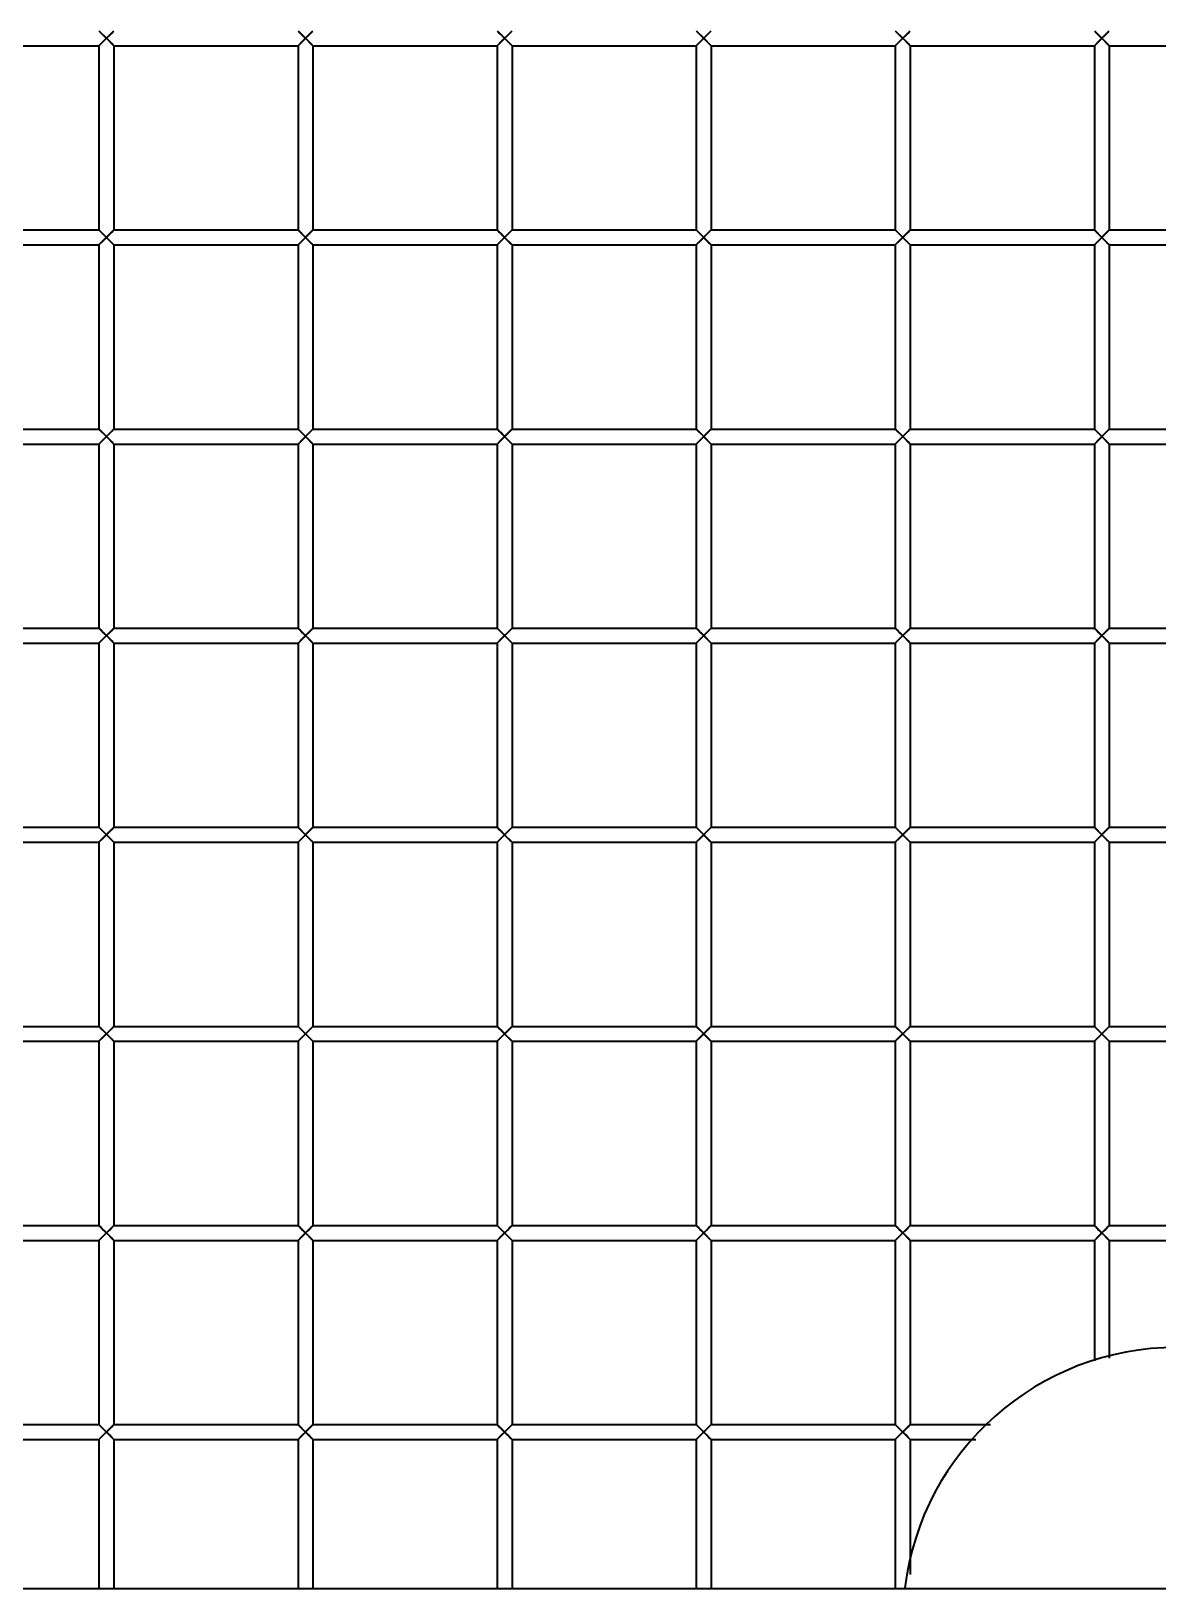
# Model space of a CAD drawing. Header units: millimetres. Extents: x 32496 to 166256, y 3504 to 23939.
# Drawn here: x 44792.5 to 45018.9, y 15459.8 to 15772.8 of the extents above; entities that cross this region are included whole.
import ezdxf

# ---------------------------------------------------------------- set-up
doc = ezdxf.new("R2010")
doc.units = ezdxf.units.MM
doc.layers.get('0').update_dxf_attribs({"lineweight": 35})

msp = doc.modelspace()

# ---------------------------------------------------------------- linework, layer by layer
at = {"linetype": 'Continuous'}
for p, q in [((44806.14, 15772.849), (44807.64, 15771.349)), ((44806.14, 15769.849), (44809.14, 15772.849)), ((44846.14, 15772.849), (44847.64, 15771.349)), ((44846.14, 15769.849), (44849.14, 15772.849)), ((44886.14, 15772.849), (44887.64, 15771.349)), ((44886.14, 15769.849), (44889.14, 15772.849)), ((44926.14, 15772.849), (44927.64, 15771.349)), ((44926.14, 15769.849), (44929.14, 15772.849)), ((44966.14, 15772.849), (44967.64, 15771.349)), ((44966.14, 15769.849), (44969.14, 15772.849)), ((45006.14, 15772.849), (45007.64, 15771.349)), ((45006.14, 15769.849), (45009.14, 15772.849)), ((44769.14, 15769.849), (44806.14, 15769.849)), ((44806.14, 15769.849), (44806.14, 15732.849)), ((44809.14, 15769.849), (44807.64, 15771.349)), ((44809.14, 15769.849), (44809.14, 15732.849)), ((44809.14, 15769.849), (44846.14, 15769.849)), ((44846.14, 15769.849), (44846.14, 15732.849)), ((44849.14, 15769.849), (44847.64, 15771.349)), ((44849.14, 15769.849), (44849.14, 15732.849)), ((44849.14, 15769.849), (44886.14, 15769.849)), ((44886.14, 15769.849), (44886.14, 15732.849)), ((44889.14, 15769.849), (44887.64, 15771.349)), ((44889.14, 15769.849), (44889.14, 15732.849)), ((44889.14, 15769.849), (44926.14, 15769.849)), ((44926.14, 15769.849), (44926.14, 15732.849)), ((44929.14, 15769.849), (44927.64, 15771.349)), ((44929.14, 15769.849), (44929.14, 15732.849)), ((44929.14, 15769.849), (44966.14, 15769.849)), ((44966.14, 15769.849), (44966.14, 15732.849)), ((44969.14, 15769.849), (44967.64, 15771.349)), ((44969.14, 15769.849), (44969.14, 15732.849)), ((44969.14, 15769.849), (45006.14, 15769.849)), ((45006.14, 15769.849), (45006.14, 15732.849)), ((45009.14, 15769.849), (45007.64, 15771.349)), ((45009.14, 15769.849), (45009.14, 15732.849)), ((45009.14, 15769.849), (45046.14, 15769.849)), ((44769.14, 15732.849), (44806.14, 15732.849)), ((44806.14, 15732.849), (44807.64, 15731.349)), ((44806.14, 15729.849), (44809.14, 15732.849)), ((44809.14, 15732.849), (44846.14, 15732.849)), ((44846.14, 15732.849), (44847.64, 15731.349)), ((44846.14, 15729.849), (44849.14, 15732.849)), ((44849.14, 15732.849), (44886.14, 15732.849)), ((44886.14, 15732.849), (44887.64, 15731.349)), ((44886.14, 15729.849), (44889.14, 15732.849)), ((44889.14, 15732.849), (44926.14, 15732.849)), ((44926.14, 15732.849), (44927.64, 15731.349)), ((44926.14, 15729.849), (44929.14, 15732.849)), ((44929.14, 15732.849), (44966.14, 15732.849)), ((44966.14, 15732.849), (44967.64, 15731.349)), ((44966.14, 15729.849), (44969.14, 15732.849)), ((44969.14, 15732.849), (45006.14, 15732.849)), ((45006.14, 15732.849), (45007.64, 15731.349)), ((45006.14, 15729.849), (45009.14, 15732.849)), ((45009.14, 15732.849), (45046.14, 15732.849)), ((44769.14, 15729.849), (44806.14, 15729.849)), ((44806.14, 15729.849), (44806.14, 15692.849)), ((44809.14, 15729.849), (44807.64, 15731.349)), ((44809.14, 15729.849), (44809.14, 15692.849)), ((44809.14, 15729.849), (44846.14, 15729.849)), ((44846.14, 15729.849), (44846.14, 15692.849)), ((44849.14, 15729.849), (44847.64, 15731.349)), ((44849.14, 15729.849), (44849.14, 15692.849)), ((44849.14, 15729.849), (44886.14, 15729.849)), ((44886.14, 15729.849), (44886.14, 15692.849)), ((44889.14, 15729.849), (44887.64, 15731.349)), ((44889.14, 15729.849), (44889.14, 15692.849)), ((44889.14, 15729.849), (44926.14, 15729.849)), ((44926.14, 15729.849), (44926.14, 15692.849)), ((44929.14, 15729.849), (44927.64, 15731.349)), ((44929.14, 15729.849), (44929.14, 15692.849)), ((44929.14, 15729.849), (44966.14, 15729.849)), ((44966.14, 15729.849), (44966.14, 15692.849)), ((44969.14, 15729.849), (44967.64, 15731.349)), ((44969.14, 15729.849), (44969.14, 15692.849)), ((44969.14, 15729.849), (45006.14, 15729.849)), ((45006.14, 15729.849), (45006.14, 15692.849)), ((45009.14, 15729.849), (45007.64, 15731.349)), ((45009.14, 15729.849), (45009.14, 15692.849)), ((45009.14, 15729.849), (45046.14, 15729.849)), ((44769.14, 15692.849), (44806.14, 15692.849)), ((44806.14, 15692.849), (44807.64, 15691.349)), ((44806.14, 15689.849), (44809.14, 15692.849)), ((44809.14, 15689.849), (44807.64, 15691.349)), ((44809.14, 15692.849), (44846.14, 15692.849)), ((44846.14, 15692.849), (44847.64, 15691.349)), ((44846.14, 15689.849), (44849.14, 15692.849)), ((44849.14, 15689.849), (44847.64, 15691.349)), ((44849.14, 15692.849), (44886.14, 15692.849)), ((44886.14, 15692.849), (44887.64, 15691.349)), ((44886.14, 15689.849), (44889.14, 15692.849)), ((44889.14, 15689.849), (44887.64, 15691.349)), ((44889.14, 15692.849), (44926.14, 15692.849)), ((44926.14, 15692.849), (44927.64, 15691.349)), ((44926.14, 15689.849), (44929.14, 15692.849)), ((44929.14, 15689.849), (44927.64, 15691.349)), ((44929.14, 15692.849), (44966.14, 15692.849)), ((44966.14, 15692.849), (44967.64, 15691.349)), ((44966.14, 15689.849), (44969.14, 15692.849)), ((44969.14, 15689.849), (44967.64, 15691.349)), ((44969.14, 15692.849), (45006.14, 15692.849)), ((45006.14, 15692.849), (45007.64, 15691.349)), ((45006.14, 15689.849), (45009.14, 15692.849)), ((45009.14, 15689.849), (45007.64, 15691.349)), ((45009.14, 15692.849), (45046.14, 15692.849)), ((44769.14, 15689.849), (44806.14, 15689.849)), ((44806.14, 15689.849), (44806.14, 15652.849)), ((44809.14, 15689.849), (44809.14, 15652.849)), ((44809.14, 15689.849), (44846.14, 15689.849)), ((44846.14, 15689.849), (44846.14, 15652.849)), ((44849.14, 15689.849), (44849.14, 15652.849)), ((44849.14, 15689.849), (44886.14, 15689.849)), ((44886.14, 15689.849), (44886.14, 15652.849)), ((44889.14, 15689.849), (44889.14, 15652.849)), ((44889.14, 15689.849), (44926.14, 15689.849)), ((44926.14, 15689.849), (44926.14, 15652.849)), ((44929.14, 15689.849), (44929.14, 15652.849)), ((44929.14, 15689.849), (44966.14, 15689.849)), ((44966.14, 15689.849), (44966.14, 15652.849)), ((44969.14, 15689.849), (44969.14, 15652.849)), ((44969.14, 15689.849), (45006.14, 15689.849)), ((45006.14, 15689.849), (45006.14, 15652.849)), ((45009.14, 15689.849), (45009.14, 15652.849)), ((45009.14, 15689.849), (45046.14, 15689.849)), ((44769.14, 15652.849), (44806.14, 15652.849)), ((44806.14, 15652.849), (44807.64, 15651.349)), ((44806.14, 15649.849), (44809.14, 15652.849)), ((44809.14, 15649.849), (44807.64, 15651.349)), ((44809.14, 15652.849), (44846.14, 15652.849)), ((44846.14, 15652.849), (44847.64, 15651.349)), ((44846.14, 15649.849), (44849.14, 15652.849)), ((44849.14, 15649.849), (44847.64, 15651.349)), ((44849.14, 15652.849), (44886.14, 15652.849)), ((44886.14, 15652.849), (44887.64, 15651.349)), ((44886.14, 15649.849), (44889.14, 15652.849)), ((44889.14, 15649.849), (44887.64, 15651.349)), ((44889.14, 15652.849), (44926.14, 15652.849)), ((44926.14, 15652.849), (44927.64, 15651.349)), ((44926.14, 15649.849), (44929.14, 15652.849)), ((44929.14, 15649.849), (44927.64, 15651.349)), ((44929.14, 15652.849), (44966.14, 15652.849)), ((44966.14, 15652.849), (44967.64, 15651.349)), ((44966.14, 15649.849), (44969.14, 15652.849)), ((44969.14, 15649.849), (44967.64, 15651.349)), ((44969.14, 15652.849), (45006.14, 15652.849)), ((45006.14, 15652.849), (45007.64, 15651.349)), ((45006.14, 15649.849), (45009.14, 15652.849)), ((45009.14, 15649.849), (45007.64, 15651.349)), ((45009.14, 15652.849), (45046.14, 15652.849)), ((44769.14, 15649.849), (44806.14, 15649.849)), ((44806.14, 15649.849), (44806.14, 15612.849)), ((44809.14, 15649.849), (44809.14, 15612.849)), ((44809.14, 15649.849), (44846.14, 15649.849)), ((44846.14, 15649.849), (44846.14, 15612.849)), ((44849.14, 15649.849), (44849.14, 15612.849)), ((44849.14, 15649.849), (44886.14, 15649.849)), ((44886.14, 15649.849), (44886.14, 15612.849)), ((44889.14, 15649.849), (44889.14, 15612.849)), ((44889.14, 15649.849), (44926.14, 15649.849)), ((44926.14, 15649.849), (44926.14, 15612.849)), ((44929.14, 15649.849), (44929.14, 15612.849)), ((44929.14, 15649.849), (44966.14, 15649.849)), ((44966.14, 15649.849), (44966.14, 15612.849)), ((44969.14, 15649.849), (44969.14, 15612.849)), ((44969.14, 15649.849), (45006.14, 15649.849)), ((45006.14, 15649.849), (45006.14, 15612.849)), ((45009.14, 15649.849), (45009.14, 15612.849)), ((45009.14, 15649.849), (45046.14, 15649.849)), ((44769.14, 15612.849), (44806.14, 15612.849)), ((44806.14, 15612.849), (44807.64, 15611.349)), ((44806.14, 15609.849), (44809.14, 15612.849)), ((44809.14, 15612.849), (44846.14, 15612.849)), ((44846.14, 15612.849), (44847.64, 15611.349)), ((44846.14, 15609.849), (44849.14, 15612.849)), ((44849.14, 15612.849), (44886.14, 15612.849)), ((44886.14, 15612.849), (44887.64, 15611.349)), ((44886.14, 15609.849), (44889.14, 15612.849)), ((44889.14, 15612.849), (44926.14, 15612.849)), ((44926.14, 15612.849), (44927.64, 15611.349)), ((44926.14, 15609.849), (44929.14, 15612.849)), ((44929.14, 15612.849), (44966.14, 15612.849)), ((44966.14, 15612.849), (44967.64, 15611.349)), ((44966.14, 15609.849), (44969.14, 15612.849)), ((44969.14, 15612.849), (45006.14, 15612.849)), ((45006.14, 15612.849), (45007.64, 15611.349)), ((45006.14, 15609.849), (45009.14, 15612.849)), ((45009.14, 15612.849), (45046.14, 15612.849)), ((44769.14, 15609.849), (44806.14, 15609.849)), ((44806.14, 15609.849), (44806.14, 15572.849)), ((44809.14, 15609.849), (44807.64, 15611.349)), ((44809.14, 15609.849), (44809.14, 15572.849)), ((44809.14, 15609.849), (44846.14, 15609.849)), ((44846.14, 15609.849), (44846.14, 15572.849)), ((44849.14, 15609.849), (44847.64, 15611.349)), ((44849.14, 15609.849), (44849.14, 15572.849)), ((44849.14, 15609.849), (44886.14, 15609.849)), ((44886.14, 15609.849), (44886.14, 15572.849)), ((44889.14, 15609.849), (44887.64, 15611.349)), ((44889.14, 15609.849), (44889.14, 15572.849)), ((44889.14, 15609.849), (44926.14, 15609.849)), ((44926.14, 15609.849), (44926.14, 15572.849)), ((44929.14, 15609.849), (44927.64, 15611.349)), ((44929.14, 15609.849), (44929.14, 15572.849)), ((44929.14, 15609.849), (44966.14, 15609.849)), ((44966.14, 15609.849), (44966.14, 15572.849)), ((44969.14, 15609.849), (44967.64, 15611.349)), ((44969.14, 15609.849), (44969.14, 15572.849)), ((44969.14, 15609.849), (45006.14, 15609.849)), ((45006.14, 15609.849), (45006.14, 15572.849)), ((45009.14, 15609.849), (45007.64, 15611.349)), ((45009.14, 15609.849), (45009.14, 15572.849)), ((45009.14, 15609.849), (45046.14, 15609.849)), ((44769.14, 15572.849), (44806.14, 15572.849)), ((44806.14, 15572.849), (44807.64, 15571.349)), ((44806.14, 15569.849), (44809.14, 15572.849)), ((44809.14, 15572.849), (44846.14, 15572.849)), ((44846.14, 15572.849), (44847.64, 15571.349)), ((44846.14, 15569.849), (44849.14, 15572.849)), ((44849.14, 15572.849), (44886.14, 15572.849)), ((44886.14, 15572.849), (44887.64, 15571.349)), ((44886.14, 15569.849), (44889.14, 15572.849)), ((44889.14, 15572.849), (44926.14, 15572.849)), ((44926.14, 15572.849), (44927.64, 15571.349)), ((44926.14, 15569.849), (44929.14, 15572.849)), ((44929.14, 15572.849), (44966.14, 15572.849)), ((44966.14, 15572.849), (44967.64, 15571.349)), ((44966.14, 15569.849), (44969.14, 15572.849)), ((44969.14, 15572.849), (45006.14, 15572.849)), ((45006.14, 15572.849), (45007.64, 15571.349)), ((45006.14, 15569.849), (45009.14, 15572.849)), ((45009.14, 15572.849), (45046.14, 15572.849)), ((44769.14, 15569.849), (44806.14, 15569.849)), ((44806.14, 15569.849), (44806.14, 15532.849)), ((44809.14, 15569.849), (44807.64, 15571.349)), ((44809.14, 15569.849), (44809.14, 15532.849)), ((44809.14, 15569.849), (44846.14, 15569.849)), ((44846.14, 15569.849), (44846.14, 15532.849)), ((44849.14, 15569.849), (44847.64, 15571.349)), ((44849.14, 15569.849), (44849.14, 15532.849)), ((44849.14, 15569.849), (44886.14, 15569.849)), ((44886.14, 15569.849), (44886.14, 15532.849)), ((44889.14, 15569.849), (44887.64, 15571.349)), ((44889.14, 15569.849), (44889.14, 15532.849)), ((44889.14, 15569.849), (44926.14, 15569.849)), ((44926.14, 15569.849), (44926.14, 15532.849)), ((44929.14, 15569.849), (44927.64, 15571.349)), ((44929.14, 15569.849), (44929.14, 15532.849)), ((44929.14, 15569.849), (44966.14, 15569.849)), ((44966.14, 15569.849), (44966.14, 15532.849)), ((44969.14, 15569.849), (44967.64, 15571.349)), ((44969.14, 15569.849), (44969.14, 15532.849)), ((44969.14, 15569.849), (45006.14, 15569.849)), ((45006.14, 15569.849), (45006.14, 15532.849)), ((45009.14, 15569.849), (45007.64, 15571.349)), ((45009.14, 15569.849), (45009.14, 15532.849)), ((45009.14, 15569.849), (45046.14, 15569.849)), ((44769.14, 15532.849), (44806.14, 15532.849)), ((44806.14, 15532.849), (44807.64, 15531.349)), ((44806.14, 15529.849), (44809.14, 15532.849)), ((44809.14, 15529.849), (44807.64, 15531.349)), ((44809.14, 15532.849), (44846.14, 15532.849)), ((44846.14, 15532.849), (44847.64, 15531.349)), ((44846.14, 15529.849), (44849.14, 15532.849)), ((44849.14, 15529.849), (44847.64, 15531.349)), ((44849.14, 15532.849), (44886.14, 15532.849)), ((44886.14, 15532.849), (44887.64, 15531.349)), ((44886.14, 15529.849), (44889.14, 15532.849)), ((44889.14, 15529.849), (44887.64, 15531.349)), ((44889.14, 15532.849), (44926.14, 15532.849)), ((44926.14, 15532.849), (44927.64, 15531.349)), ((44926.14, 15529.849), (44929.14, 15532.849)), ((44929.14, 15529.849), (44927.64, 15531.349)), ((44929.14, 15532.849), (44966.14, 15532.849)), ((44966.14, 15532.849), (44967.64, 15531.349)), ((44966.14, 15529.849), (44969.14, 15532.849)), ((44969.14, 15529.849), (44967.64, 15531.349)), ((44969.14, 15532.849), (45006.14, 15532.849)), ((45006.14, 15532.849), (45007.64, 15531.349)), ((45006.14, 15529.849), (45009.14, 15532.849)), ((45009.14, 15529.849), (45007.64, 15531.349)), ((45009.14, 15532.849), (45046.14, 15532.849)), ((44769.14, 15529.849), (44806.14, 15529.849)), ((44806.14, 15529.849), (44806.14, 15492.849)), ((44809.14, 15529.849), (44809.14, 15492.849)), ((44809.14, 15529.849), (44846.14, 15529.849)), ((44846.14, 15529.849), (44846.14, 15492.849)), ((44849.14, 15529.849), (44849.14, 15492.849)), ((44849.14, 15529.849), (44886.14, 15529.849)), ((44886.14, 15529.849), (44886.14, 15492.849)), ((44889.14, 15529.849), (44889.14, 15492.849)), ((44889.14, 15529.849), (44926.14, 15529.849)), ((44926.14, 15529.849), (44926.14, 15492.849)), ((44929.14, 15529.849), (44929.14, 15492.849)), ((44929.14, 15529.849), (44966.14, 15529.849)), ((44966.14, 15529.849), (44966.14, 15492.849)), ((44969.14, 15529.849), (44969.14, 15492.849)), ((44969.14, 15529.849), (45006.14, 15529.849)), ((45006.14, 15529.849), (45006.14, 15505.681)), ((45009.14, 15529.849), (45009.14, 15506.178)), ((45009.14, 15529.849), (45046.14, 15529.849)), ((44769.14, 15492.849), (44806.14, 15492.849)), ((44806.14, 15492.849), (44807.64, 15491.349)), ((44806.14, 15489.849), (44809.14, 15492.849)), ((44809.14, 15489.849), (44807.64, 15491.349)), ((44809.14, 15492.849), (44846.14, 15492.849)), ((44846.14, 15492.849), (44847.64, 15491.349)), ((44846.14, 15489.849), (44849.14, 15492.849)), ((44849.14, 15489.849), (44847.64, 15491.349)), ((44849.14, 15492.849), (44886.14, 15492.849)), ((44886.14, 15492.849), (44887.64, 15491.349)), ((44886.14, 15489.849), (44889.14, 15492.849)), ((44889.14, 15489.849), (44887.64, 15491.349)), ((44889.14, 15492.849), (44926.14, 15492.849)), ((44926.14, 15492.849), (44927.64, 15491.349)), ((44926.14, 15489.849), (44929.14, 15492.849)), ((44929.14, 15489.849), (44927.64, 15491.349)), ((44929.14, 15492.849), (44966.14, 15492.849)), ((44966.14, 15492.849), (44967.64, 15491.349)), ((44966.14, 15489.849), (44969.14, 15492.849)), ((44969.14, 15489.849), (44967.64, 15491.349)), ((44969.14, 15492.849), (44985.286, 15492.849)), ((44769.14, 15489.849), (44806.14, 15489.849)), ((44806.14, 15489.849), (44806.14, 15459.849)), ((44809.14, 15489.849), (44809.14, 15459.849)), ((44809.14, 15489.849), (44846.14, 15489.849)), ((44846.14, 15489.849), (44846.14, 15459.849)), ((44849.14, 15489.849), (44849.14, 15459.849)), ((44849.14, 15489.849), (44886.14, 15489.849)), ((44886.14, 15489.849), (44886.14, 15459.849)), ((44889.14, 15489.849), (44889.14, 15459.849)), ((44889.14, 15489.849), (44926.14, 15489.849)), ((44926.14, 15489.849), (44926.14, 15459.849)), ((44929.14, 15489.849), (44929.14, 15459.849)), ((44929.14, 15489.849), (44966.14, 15489.849)), ((44966.14, 15489.849), (44966.14, 15459.849)), ((44969.14, 15489.849), (44969.14, 15462.749)), ((44969.14, 15489.849), (44982.291, 15489.849)), ((45290.14, 15459.849), (44664.14, 15459.849))]:
    msp.add_line(p, q, dxfattribs=at)
for points in [[(44806.255, 15772.733), (44806.57, 15772.418), (44807.06, 15771.929), (44808.229, 15770.759)], [(44807.64, 15771.349), (44808.227, 15771.936), (44808.702, 15772.411), (44809.025, 15772.734)], [(44846.255, 15772.733), (44846.57, 15772.418), (44847.06, 15771.929), (44848.229, 15770.759)], [(44847.64, 15771.349), (44848.227, 15771.936), (44848.702, 15772.411), (44849.025, 15772.734)], [(44886.255, 15772.733), (44886.57, 15772.418), (44887.06, 15771.929), (44888.229, 15770.759)], [(44887.64, 15771.349), (44888.227, 15771.936), (44888.702, 15772.411), (44889.025, 15772.734)], [(44926.255, 15772.733), (44926.57, 15772.418), (44927.06, 15771.929), (44928.229, 15770.759)], [(44927.64, 15771.349), (44928.227, 15771.936), (44928.702, 15772.411), (44929.025, 15772.734)], [(44966.255, 15772.733), (44966.57, 15772.418), (44967.06, 15771.929), (44968.229, 15770.759)], [(44967.64, 15771.349), (44968.227, 15771.936), (44968.702, 15772.411), (44969.025, 15772.734)], [(45006.255, 15772.733), (45006.57, 15772.418), (45007.06, 15771.929), (45008.229, 15770.759)], [(45007.64, 15771.349), (45008.227, 15771.936), (45008.702, 15772.411), (45009.025, 15772.734)], [(44807.64, 15771.349), (44807.049, 15770.758), (44806.579, 15770.288)], [(44809.024, 15769.965), (44808.701, 15770.287), (44808.229, 15770.759)], [(44847.64, 15771.349), (44847.049, 15770.758), (44846.579, 15770.288)], [(44849.024, 15769.965), (44848.701, 15770.287), (44848.229, 15770.759)], [(44887.64, 15771.349), (44887.049, 15770.758), (44886.579, 15770.288)], [(44889.024, 15769.965), (44888.701, 15770.287), (44888.229, 15770.759)], [(44927.64, 15771.349), (44927.049, 15770.758), (44926.579, 15770.288)], [(44929.024, 15769.965), (44928.701, 15770.287), (44928.229, 15770.759)], [(44967.64, 15771.349), (44967.049, 15770.758), (44966.579, 15770.288)], [(44969.024, 15769.965), (44968.701, 15770.287), (44968.229, 15770.759)], [(45007.64, 15771.349), (45007.049, 15770.758), (45006.579, 15770.288)], [(45009.024, 15769.965), (45008.701, 15770.287), (45008.229, 15770.759)], [(44806.255, 15732.733), (44806.57, 15732.418), (44807.06, 15731.929), (44808.229, 15730.759)], [(44807.64, 15731.349), (44808.227, 15731.936), (44808.702, 15732.411), (44809.025, 15732.734)], [(44846.255, 15732.733), (44846.57, 15732.418), (44847.06, 15731.929), (44848.229, 15730.759)], [(44847.64, 15731.349), (44848.227, 15731.936), (44848.702, 15732.411), (44849.025, 15732.734)], [(44886.255, 15732.733), (44886.57, 15732.418), (44887.06, 15731.929), (44888.229, 15730.759)], [(44887.64, 15731.349), (44888.227, 15731.936), (44888.702, 15732.411), (44889.025, 15732.734)], [(44926.255, 15732.733), (44926.57, 15732.418), (44927.06, 15731.929), (44928.229, 15730.759)], [(44927.64, 15731.349), (44928.227, 15731.936), (44928.702, 15732.411), (44929.025, 15732.734)], [(44966.255, 15732.733), (44966.57, 15732.418), (44967.06, 15731.929), (44968.229, 15730.759)], [(44967.64, 15731.349), (44968.227, 15731.936), (44968.702, 15732.411), (44969.025, 15732.734)], [(45006.255, 15732.733), (45006.57, 15732.418), (45007.06, 15731.929), (45008.229, 15730.759)], [(45007.64, 15731.349), (45008.227, 15731.936), (45008.702, 15732.411), (45009.025, 15732.734)], [(44807.64, 15731.349), (44807.049, 15730.758), (44806.579, 15730.288)], [(44809.024, 15729.965), (44808.701, 15730.287), (44808.229, 15730.759)], [(44847.64, 15731.349), (44847.049, 15730.758), (44846.579, 15730.288)], [(44849.024, 15729.965), (44848.701, 15730.287), (44848.229, 15730.759)], [(44887.64, 15731.349), (44887.049, 15730.758), (44886.579, 15730.288)], [(44889.024, 15729.965), (44888.701, 15730.287), (44888.229, 15730.759)], [(44927.64, 15731.349), (44927.049, 15730.758), (44926.579, 15730.288)], [(44929.024, 15729.965), (44928.701, 15730.287), (44928.229, 15730.759)], [(44967.64, 15731.349), (44967.049, 15730.758), (44966.579, 15730.288)], [(44969.024, 15729.965), (44968.701, 15730.287), (44968.229, 15730.759)], [(45007.64, 15731.349), (45007.049, 15730.758), (45006.579, 15730.288)], [(45009.024, 15729.965), (45008.701, 15730.287), (45008.229, 15730.759)], [(44806.255, 15692.733), (44806.57, 15692.418), (44807.06, 15691.929), (44808.229, 15690.759)], [(44807.64, 15691.349), (44807.049, 15690.758), (44806.579, 15690.288)], [(44807.64, 15691.349), (44808.227, 15691.936), (44808.702, 15692.411), (44809.025, 15692.734)], [(44846.255, 15692.733), (44846.57, 15692.418), (44847.06, 15691.929), (44848.229, 15690.759)], [(44847.64, 15691.349), (44847.049, 15690.758), (44846.579, 15690.288)], [(44847.64, 15691.349), (44848.227, 15691.936), (44848.702, 15692.411), (44849.025, 15692.734)], [(44886.255, 15692.733), (44886.57, 15692.418), (44887.06, 15691.929), (44888.229, 15690.759)], [(44887.64, 15691.349), (44887.049, 15690.758), (44886.579, 15690.288)], [(44887.64, 15691.349), (44888.227, 15691.936), (44888.702, 15692.411), (44889.025, 15692.734)], [(44926.255, 15692.733), (44926.57, 15692.418), (44927.06, 15691.929), (44928.229, 15690.759)], [(44927.64, 15691.349), (44927.049, 15690.758), (44926.579, 15690.288)], [(44927.64, 15691.349), (44928.227, 15691.936), (44928.702, 15692.411), (44929.025, 15692.734)], [(44966.255, 15692.733), (44966.57, 15692.418), (44967.06, 15691.929), (44968.229, 15690.759)], [(44967.64, 15691.349), (44967.049, 15690.758), (44966.579, 15690.288)], [(44967.64, 15691.349), (44968.227, 15691.936), (44968.702, 15692.411), (44969.025, 15692.734)], [(45006.255, 15692.733), (45006.57, 15692.418), (45007.06, 15691.929), (45008.229, 15690.759)], [(45007.64, 15691.349), (45007.049, 15690.758), (45006.579, 15690.288)], [(45007.64, 15691.349), (45008.227, 15691.936), (45008.702, 15692.411), (45009.025, 15692.734)], [(44809.024, 15689.965), (44808.701, 15690.287), (44808.229, 15690.759)], [(44849.024, 15689.965), (44848.701, 15690.287), (44848.229, 15690.759)], [(44889.024, 15689.965), (44888.701, 15690.287), (44888.229, 15690.759)], [(44929.024, 15689.965), (44928.701, 15690.287), (44928.229, 15690.759)], [(44969.024, 15689.965), (44968.701, 15690.287), (44968.229, 15690.759)], [(45009.024, 15689.965), (45008.701, 15690.287), (45008.229, 15690.759)], [(44806.255, 15652.733), (44806.57, 15652.418), (44807.06, 15651.929), (44808.229, 15650.759)], [(44807.64, 15651.349), (44807.049, 15650.758), (44806.579, 15650.288)], [(44807.64, 15651.349), (44808.227, 15651.936), (44808.702, 15652.411), (44809.025, 15652.734)], [(44809.024, 15649.965), (44808.701, 15650.287), (44808.229, 15650.759)], [(44846.255, 15652.733), (44846.57, 15652.418), (44847.06, 15651.929), (44848.229, 15650.759)], [(44847.64, 15651.349), (44847.049, 15650.758), (44846.579, 15650.288)], [(44847.64, 15651.349), (44848.227, 15651.936), (44848.702, 15652.411), (44849.025, 15652.734)], [(44849.024, 15649.965), (44848.701, 15650.287), (44848.229, 15650.759)], [(44886.255, 15652.733), (44886.57, 15652.418), (44887.06, 15651.929), (44888.229, 15650.759)], [(44887.64, 15651.349), (44887.049, 15650.758), (44886.579, 15650.288)], [(44887.64, 15651.349), (44888.227, 15651.936), (44888.702, 15652.411), (44889.025, 15652.734)], [(44889.024, 15649.965), (44888.701, 15650.287), (44888.229, 15650.759)], [(44926.255, 15652.733), (44926.57, 15652.418), (44927.06, 15651.929), (44928.229, 15650.759)], [(44927.64, 15651.349), (44927.049, 15650.758), (44926.579, 15650.288)], [(44927.64, 15651.349), (44928.227, 15651.936), (44928.702, 15652.411), (44929.025, 15652.734)], [(44929.024, 15649.965), (44928.701, 15650.287), (44928.229, 15650.759)], [(44966.255, 15652.733), (44966.57, 15652.418), (44967.06, 15651.929), (44968.229, 15650.759)], [(44967.64, 15651.349), (44967.049, 15650.758), (44966.579, 15650.288)], [(44967.64, 15651.349), (44968.227, 15651.936), (44968.702, 15652.411), (44969.025, 15652.734)], [(44969.024, 15649.965), (44968.701, 15650.287), (44968.229, 15650.759)], [(45006.255, 15652.733), (45006.57, 15652.418), (45007.06, 15651.929), (45008.229, 15650.759)], [(45007.64, 15651.349), (45007.049, 15650.758), (45006.579, 15650.288)], [(45007.64, 15651.349), (45008.227, 15651.936), (45008.702, 15652.411), (45009.025, 15652.734)], [(45009.024, 15649.965), (45008.701, 15650.287), (45008.229, 15650.759)], [(44806.255, 15612.733), (44806.57, 15612.418), (44807.06, 15611.929), (44808.229, 15610.759)], [(44807.64, 15611.349), (44808.227, 15611.936), (44808.702, 15612.411), (44809.025, 15612.734)], [(44846.255, 15612.733), (44846.57, 15612.418), (44847.06, 15611.929), (44848.229, 15610.759)], [(44847.64, 15611.349), (44848.227, 15611.936), (44848.702, 15612.411), (44849.025, 15612.734)], [(44886.255, 15612.733), (44886.57, 15612.418), (44887.06, 15611.929), (44888.229, 15610.759)], [(44887.64, 15611.349), (44888.227, 15611.936), (44888.702, 15612.411), (44889.025, 15612.734)], [(44926.255, 15612.733), (44926.57, 15612.418), (44927.06, 15611.929), (44928.229, 15610.759)], [(44927.64, 15611.349), (44928.227, 15611.936), (44928.702, 15612.411), (44929.025, 15612.734)], [(44966.255, 15612.733), (44966.57, 15612.418), (44967.06, 15611.929), (44968.229, 15610.759)], [(44967.64, 15611.349), (44968.227, 15611.936), (44968.702, 15612.411), (44969.025, 15612.734)], [(45006.255, 15612.733), (45006.57, 15612.418), (45007.06, 15611.929), (45008.229, 15610.759)], [(45007.64, 15611.349), (45008.227, 15611.936), (45008.702, 15612.411), (45009.025, 15612.734)], [(44807.64, 15611.349), (44807.049, 15610.758), (44806.579, 15610.288)], [(44809.024, 15609.965), (44808.701, 15610.287), (44808.229, 15610.759)], [(44847.64, 15611.349), (44847.049, 15610.758), (44846.579, 15610.288)], [(44849.024, 15609.965), (44848.701, 15610.287), (44848.229, 15610.759)], [(44887.64, 15611.349), (44887.049, 15610.758), (44886.579, 15610.288)], [(44889.024, 15609.965), (44888.701, 15610.287), (44888.229, 15610.759)], [(44927.64, 15611.349), (44927.049, 15610.758), (44926.579, 15610.288)], [(44929.024, 15609.965), (44928.701, 15610.287), (44928.229, 15610.759)], [(44967.64, 15611.349), (44967.049, 15610.758), (44966.579, 15610.288)], [(44969.024, 15609.965), (44968.701, 15610.287), (44968.229, 15610.759)], [(45007.64, 15611.349), (45007.049, 15610.758), (45006.579, 15610.288)], [(45009.024, 15609.965), (45008.701, 15610.287), (45008.229, 15610.759)], [(44806.255, 15572.733), (44806.57, 15572.418), (44807.06, 15571.929), (44808.229, 15570.759)], [(44807.64, 15571.349), (44808.227, 15571.936), (44808.702, 15572.411), (44809.025, 15572.734)], [(44846.255, 15572.733), (44846.57, 15572.418), (44847.06, 15571.929), (44848.229, 15570.759)], [(44847.64, 15571.349), (44848.227, 15571.936), (44848.702, 15572.411), (44849.025, 15572.734)], [(44886.255, 15572.733), (44886.57, 15572.418), (44887.06, 15571.929), (44888.229, 15570.759)], [(44887.64, 15571.349), (44888.227, 15571.936), (44888.702, 15572.411), (44889.025, 15572.734)], [(44926.255, 15572.733), (44926.57, 15572.418), (44927.06, 15571.929), (44928.229, 15570.759)], [(44927.64, 15571.349), (44928.227, 15571.936), (44928.702, 15572.411), (44929.025, 15572.734)], [(44966.255, 15572.733), (44966.57, 15572.418), (44967.06, 15571.929), (44968.229, 15570.759)], [(44967.64, 15571.349), (44968.227, 15571.936), (44968.702, 15572.411), (44969.025, 15572.734)], [(45006.255, 15572.733), (45006.57, 15572.418), (45007.06, 15571.929), (45008.229, 15570.759)], [(45007.64, 15571.349), (45008.227, 15571.936), (45008.702, 15572.411), (45009.025, 15572.734)], [(44807.64, 15571.349), (44807.049, 15570.758), (44806.579, 15570.288)], [(44809.024, 15569.965), (44808.701, 15570.287), (44808.229, 15570.759)], [(44847.64, 15571.349), (44847.049, 15570.758), (44846.579, 15570.288)], [(44849.024, 15569.965), (44848.701, 15570.287), (44848.229, 15570.759)], [(44887.64, 15571.349), (44887.049, 15570.758), (44886.579, 15570.288)], [(44889.024, 15569.965), (44888.701, 15570.287), (44888.229, 15570.759)], [(44927.64, 15571.349), (44927.049, 15570.758), (44926.579, 15570.288)], [(44929.024, 15569.965), (44928.701, 15570.287), (44928.229, 15570.759)], [(44967.64, 15571.349), (44967.049, 15570.758), (44966.579, 15570.288)], [(44969.024, 15569.965), (44968.701, 15570.287), (44968.229, 15570.759)], [(45007.64, 15571.349), (45007.049, 15570.758), (45006.579, 15570.288)], [(45009.024, 15569.965), (45008.701, 15570.287), (45008.229, 15570.759)], [(44806.255, 15532.733), (44806.57, 15532.418), (44807.06, 15531.929), (44808.229, 15530.759)], [(44807.64, 15531.349), (44807.049, 15530.758), (44806.579, 15530.288)], [(44807.64, 15531.349), (44808.227, 15531.936), (44808.702, 15532.411), (44809.025, 15532.734)], [(44846.255, 15532.733), (44846.57, 15532.418), (44847.06, 15531.929), (44848.229, 15530.759)], [(44847.64, 15531.349), (44847.049, 15530.758), (44846.579, 15530.288)], [(44847.64, 15531.349), (44848.227, 15531.936), (44848.702, 15532.411), (44849.025, 15532.734)], [(44886.255, 15532.733), (44886.57, 15532.418), (44887.06, 15531.929), (44888.229, 15530.759)], [(44887.64, 15531.349), (44887.049, 15530.758), (44886.579, 15530.288)], [(44887.64, 15531.349), (44888.227, 15531.936), (44888.702, 15532.411), (44889.025, 15532.734)], [(44926.255, 15532.733), (44926.57, 15532.418), (44927.06, 15531.929), (44928.229, 15530.759)], [(44927.64, 15531.349), (44927.049, 15530.758), (44926.579, 15530.288)], [(44927.64, 15531.349), (44928.227, 15531.936), (44928.702, 15532.411), (44929.025, 15532.734)], [(44966.255, 15532.733), (44966.57, 15532.418), (44967.06, 15531.929), (44968.229, 15530.759)], [(44967.64, 15531.349), (44967.049, 15530.758), (44966.579, 15530.288)], [(44967.64, 15531.349), (44968.227, 15531.936), (44968.702, 15532.411), (44969.025, 15532.734)], [(45006.255, 15532.733), (45006.57, 15532.418), (45007.06, 15531.929), (45008.229, 15530.759)], [(45007.64, 15531.349), (45007.049, 15530.758), (45006.579, 15530.288)], [(45007.64, 15531.349), (45008.227, 15531.936), (45008.702, 15532.411), (45009.025, 15532.734)], [(44809.024, 15529.965), (44808.701, 15530.287), (44808.229, 15530.759)], [(44849.024, 15529.965), (44848.701, 15530.287), (44848.229, 15530.759)], [(44889.024, 15529.965), (44888.701, 15530.287), (44888.229, 15530.759)], [(44929.024, 15529.965), (44928.701, 15530.287), (44928.229, 15530.759)], [(44969.024, 15529.965), (44968.701, 15530.287), (44968.229, 15530.759)], [(45009.024, 15529.965), (45008.701, 15530.287), (45008.229, 15530.759)], [(44806.255, 15492.733), (44806.57, 15492.418), (44807.06, 15491.929), (44808.229, 15490.759)], [(44807.64, 15491.349), (44807.049, 15490.758), (44806.579, 15490.288)], [(44807.64, 15491.349), (44808.227, 15491.936), (44808.702, 15492.411), (44809.025, 15492.734)], [(44809.024, 15489.965), (44808.701, 15490.287), (44808.229, 15490.759)], [(44846.255, 15492.733), (44846.57, 15492.418), (44847.06, 15491.929), (44848.229, 15490.759)], [(44847.64, 15491.349), (44847.049, 15490.758), (44846.579, 15490.288)], [(44847.64, 15491.349), (44848.227, 15491.936), (44848.702, 15492.411), (44849.025, 15492.734)], [(44849.024, 15489.965), (44848.701, 15490.287), (44848.229, 15490.759)], [(44886.255, 15492.733), (44886.57, 15492.418), (44887.06, 15491.929), (44888.229, 15490.759)], [(44887.64, 15491.349), (44887.049, 15490.758), (44886.579, 15490.288)], [(44887.64, 15491.349), (44888.227, 15491.936), (44888.702, 15492.411), (44889.025, 15492.734)], [(44889.024, 15489.965), (44888.701, 15490.287), (44888.229, 15490.759)], [(44926.255, 15492.733), (44926.57, 15492.418), (44927.06, 15491.929), (44928.229, 15490.759)], [(44927.64, 15491.349), (44927.049, 15490.758), (44926.579, 15490.288)], [(44927.64, 15491.349), (44928.227, 15491.936), (44928.702, 15492.411), (44929.025, 15492.734)], [(44929.024, 15489.965), (44928.701, 15490.287), (44928.229, 15490.759)], [(44966.255, 15492.733), (44966.57, 15492.418), (44967.06, 15491.929), (44968.229, 15490.759)], [(44967.64, 15491.349), (44967.049, 15490.758), (44966.579, 15490.288)], [(44967.64, 15491.349), (44968.227, 15491.936), (44968.702, 15492.411), (44969.025, 15492.734)], [(44969.024, 15489.965), (44968.701, 15490.287), (44968.229, 15490.759)]]:
    msp.add_lwpolyline(points, dxfattribs=at)
msp.add_arc((45022.64, 15453.349), 55, 6.9888, 172.98254, dxfattribs=at)

doc.saveas('drawing.dxf')
